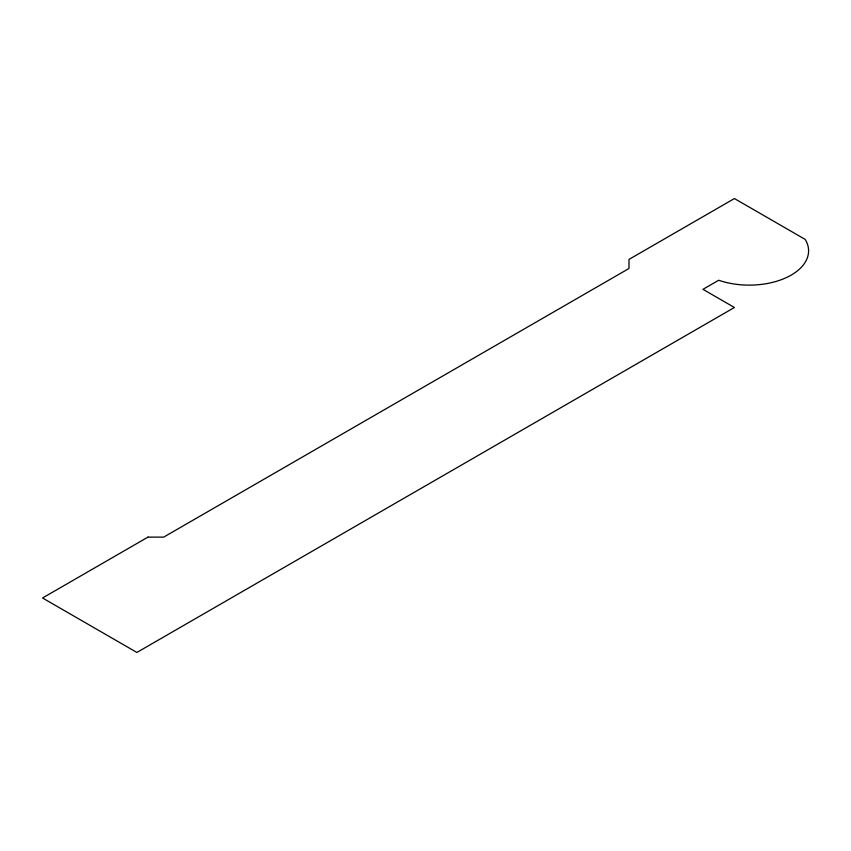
<?xml version="1.0" encoding="UTF-8"?>
<svg xmlns="http://www.w3.org/2000/svg" width="851" height="851" viewBox="0 0 851 851"><rect width="100%" height="100%" fill="white"/><g stroke="black" fill="none" stroke-linecap="round" stroke-linejoin="round"><path stroke-width="1.28" d="M147.968 537.119L42.55 597.987L136.894 652.451L734.413 307.488L702.958 289.329L718.691 280.245A59.368 34.274 0 0 0 786.813 277.383A59.368 34.274 0 0 0 805.174 239.397L734.413 198.549L628.985 259.406L628.985 268.49L163.7 537.119L147.968 537.119"/></g></svg>
